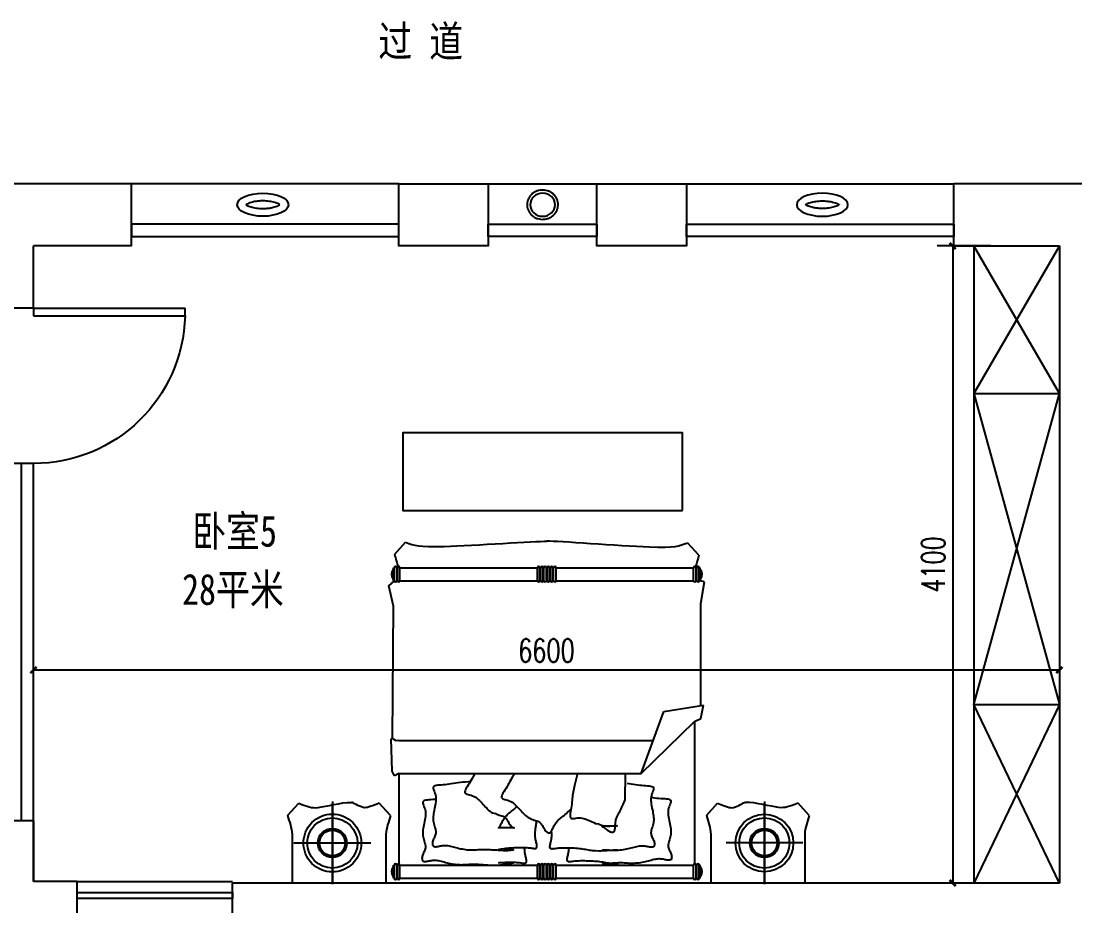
# Model space of a CAD drawing. Header units: millimetres. Extents: x 561810 to 956823, y -438984 to -391712.
# Drawn here: x 574510 to 581290, y -409150 to -403455 of the extents above; entities that cross this region are included whole.
import ezdxf

# ---------------------------------------------------------------- set-up
doc = ezdxf.new("R2010")
doc.units = ezdxf.units.MM
doc.header["$LTSCALE"] = 10
doc.header["$MEASUREMENT"] = 0
doc.layers.get('0').update_dxf_attribs({"linetype": 'CONTINUOUS'})
doc.layers.get('DEFPOINTS').update_dxf_attribs({"color": 1, "linetype": 'CONTINUOUS'})
for name, color, linetype in [('PUB_DIM', 3, 'CONTINUOUS'), ('WALL', 7, 'CONTINUOUS'), ('WINDOW', 4, 'CONTINUOUS'), ('填充', 8, 'CONTINUOUS'), ('墙', 7, 'CONTINUOUS')]:
    doc.layers.add(name, color=color, linetype=linetype)
doc.styles.add('12', font='', dxfattribs={"width": 0.8})
doc.styles.add('_TCH_DIM_T3', font='SIMPLEX', dxfattribs={"width": 0.705882, "bigfont": 'GBCBIG'})
doc.styles.get('12').set_extended_font_data('SimSun')
doc.dimstyles.new('_TCH_ARCH&&100', dxfattribs={"dimtxt": 297.5, "dimasz": 100, "dimexe": 250, "dimexo": 300, "dimgap": 126.25, "dimtad": 1, "dimdec": 0, "dimzin": 0, "dimdsep": 46, "dimtxsty": '_TCH_DIM_T3', "dimblk": 'ARCHTICK', "dimcen": 0.09, "dimclrt": 7, "dimazin": 0, "dimtfac": 1, "dimtdec": 0, "dimtix": 1, "dimtmove": 0, "dimatfit": 3, "dimldrblk": 'ARCHTICK', "dimfxl": 0, "dimtolj": 1, "dimtzin": 0, "dimarcsym": 0})

# ---------------------------------------------------------------- blocks, each defined once
blk = doc.blocks.new('$DORLIB2D$00000001')
for p, q in [((0.45, 0.975), (0.5, 0.975)), ((0.45, 0), (0.45, 0.975)), ((0.5, 0), (0.5, 0.975)), ((0.5, 0), (0.45, 0))]:
    blk.add_line(p, q)
blk.add_arc((0.475, 0), 0.975, 91.46928, 180)
blk = doc.blocks.new('_ARCHTICK')
at = {"color": 0, "linetype": 'ByBlock', "const_width": 0.4}
blk.add_lwpolyline([(-0.5, -0.5), (0.5, 0.5)], dxfattribs=at)
blk = doc.blocks.new('*D945')
at = {"layer": 'DEFPOINTS', "color": 0}
for p in [(581189.9, -407348.2), (581189.9, -407631.4), (574589.9, -408254.2)]:
    blk.add_point(p, dxfattribs=at)
at = {"layer": 'PUB_DIM', "color": 0, "lineweight": -2}
for p, q in [((581189.9, -407448.2), (581189.9, -407731.4)), ((574589.9, -408154.2), (574589.9, -407531.4))]:
    blk.add_line(p, q, dxfattribs=at)
at = {"layer": 'PUB_DIM', "color": 8, "lineweight": -2}
blk.add_line((574589.9, -407631.4), (581189.9, -407631.4), dxfattribs=at)
at = {"layer": 'PUB_DIM', "color": 8, "lineweight": -2, "xscale": 40, "yscale": 40, "zscale": 40, "rotation": 180}
blk.add_blockref('_ARCHTICK', (574589.9, -407631.4), dxfattribs=at)
at = {"layer": 'PUB_DIM', "color": 8, "lineweight": -2, "xscale": 40, "yscale": 40, "zscale": 40}
blk.add_blockref('_ARCHTICK', (581189.9, -407631.4), dxfattribs=at)
at = {"layer": 'PUB_DIM', "color": 142, "insert": (577889.9, -407506.4), "char_height": 150, "attachment_point": 5, "style": '_TCH_DIM_T3'}
blk.add_mtext('\\A1;6600', dxfattribs=at)
blk = doc.blocks.new('*D946')
at = {"layer": 'DEFPOINTS', "color": 0}
for p in [(580849.9, -404902.8), (580503.4, -409002.8), (580639.9, -409002.8)]:
    blk.add_point(p, dxfattribs=at)
at = {"layer": 'PUB_DIM', "color": 0, "lineweight": -2}
for p, q in [((580749.9, -404902.8), (580403.4, -404902.8)), ((580539.9, -409002.8), (580403.4, -409002.8))]:
    blk.add_line(p, q, dxfattribs=at)
at = {"layer": 'PUB_DIM', "color": 8, "lineweight": -2}
blk.add_line((580503.4, -404902.8), (580503.4, -409002.8), dxfattribs=at)
at = {"layer": 'PUB_DIM', "color": 8, "lineweight": -2, "xscale": 40, "yscale": 40, "zscale": 40}
for p, rotation in [((580503.4, -404902.8), 90), ((580503.4, -409002.8), 270)]:
    blk.add_blockref('_ARCHTICK', p, dxfattribs=dict(at, rotation=rotation))
at = {"layer": 'PUB_DIM', "color": 142, "insert": (580378.4, -406952.8), "char_height": 150, "attachment_point": 5, "rotation": 90, "style": '_TCH_DIM_T3'}
blk.add_mtext('\\A1;4100', dxfattribs=at)

msp = doc.modelspace()

# ---------------------------------------------------------------- linework, layer by layer
at = {"color": 250}
for p, q in [((576940.2, -404502.8), (575220.3, -404502.8)), ((577515.1, -404502.8), (578215.1, -404502.8)), ((578790.1, -404502.8), (580510, -404502.8)), ((574869.9, -408992.6), (575869.9, -408992.6))]:
    msp.add_line(p, q, dxfattribs=at)
for points in [[(581189.9, -404902.8), (580639.9, -405852.8), (581189.9, -407852.8), (580639.9, -409002.8)], [(581189.9, -409002.8), (580639.9, -407852.8), (581189.9, -405852.8), (580639.9, -404902.8)]]:
    msp.add_lwpolyline(points, dxfattribs=at)
at = {"color": 250, "extrusion": (0, 0, -1)}
msp.add_ellipse((577865.1, -404637.1), major_axis=(-79.9, 0), ratio=0.930527, dxfattribs=at)
at = {"color": 250}
for points, knots in [([(576174.5, -404637.1), (576172.9, -404636), (576171.2, -404634.9), (576167.1, -404632.7), (576164.8, -404631.6), (576158.6, -404628.7), (576154.2, -404626.9), (576144.7, -404623.7), (576139.5, -404622.1), (576128.5, -404619.3), (576122.7, -404618.1), (576110.5, -404616), (576104.2, -404615.1), (576091.3, -404613.7), (576084.6, -404613.3), (576068.9, -404612.6), (576059.6, -404612.7), (576041.5, -404613.6), (576032.5, -404614.4), (576015.4, -404616.8), (576007.1, -404618.3), (575993.4, -404621.7), (575987.6, -404623.3), (575977.1, -404626.9), (575972.4, -404628.8), (575965, -404632.2), (575962.2, -404633.8), (575958.7, -404635.8), (575957.7, -404636.5), (575956.8, -404637.1)], [0.593646, 0.593646, 0.593646, 0.593646, 0.685037, 0.685037, 0.776428, 0.776428, 0.917957, 0.917957, 1.059486, 1.059486, 1.201015, 1.201015, 1.342545, 1.342545, 1.484074, 1.484074, 1.676985, 1.676985, 1.869897, 1.869897, 2.062808, 2.062808, 2.217922, 2.217922, 2.373035, 2.373035, 2.494419, 2.494419, 2.547947, 2.547947, 2.547947, 2.547947]), ([(579555.8, -404637.1), (579557.3, -404636), (579559.1, -404634.9), (579563.2, -404632.7), (579565.4, -404631.6), (579571.7, -404628.7), (579576.1, -404626.9), (579585.6, -404623.7), (579590.7, -404622.1), (579601.8, -404619.3), (579607.6, -404618.1), (579619.8, -404616), (579626.1, -404615.1), (579639, -404613.7), (579645.7, -404613.3), (579661.4, -404612.6), (579670.6, -404612.7), (579688.8, -404613.6), (579697.8, -404614.4), (579714.9, -404616.8), (579723.1, -404618.3), (579736.9, -404621.7), (579742.7, -404623.3), (579753.2, -404626.9), (579757.9, -404628.8), (579765.3, -404632.2), (579768.1, -404633.8), (579771.6, -404635.8), (579772.6, -404636.5), (579773.5, -404637.1)], [0.593646, 0.593646, 0.593646, 0.593646, 0.685037, 0.685037, 0.776428, 0.776428, 0.917957, 0.917957, 1.059486, 1.059486, 1.201015, 1.201015, 1.342545, 1.342545, 1.484074, 1.484074, 1.676985, 1.676985, 1.869897, 1.869897, 2.062808, 2.062808, 2.217922, 2.217922, 2.373035, 2.373035, 2.494419, 2.494419, 2.547947, 2.547947, 2.547947, 2.547947]), ([(575956.8, -404637.1), (575958.3, -404638.1), (575960.1, -404639.2), (575964.2, -404641.4), (575966.4, -404642.6), (575972.7, -404645.5), (575977.1, -404647.2), (575986.6, -404650.5), (575991.7, -404652), (576002.8, -404654.8), (576008.6, -404656.1), (576020.8, -404658.2), (576027.1, -404659.1), (576040, -404660.4), (576046.6, -404660.9), (576062.4, -404661.5), (576071.6, -404661.5), (576089.8, -404660.6), (576098.7, -404659.8), (576115.9, -404657.4), (576124.1, -404655.8), (576137.9, -404652.5), (576143.6, -404650.8), (576154.1, -404647.3), (576158.9, -404645.3), (576166.2, -404641.9), (576169.1, -404640.4), (576172.6, -404638.3), (576173.6, -404637.7), (576174.5, -404637.1)], [3.735238, 3.735238, 3.735238, 3.735238, 3.826629, 3.826629, 3.918021, 3.918021, 4.05955, 4.05955, 4.201079, 4.201079, 4.342608, 4.342608, 4.484137, 4.484137, 4.625666, 4.625666, 4.818578, 4.818578, 5.011489, 5.011489, 5.204401, 5.204401, 5.359514, 5.359514, 5.514628, 5.514628, 5.636012, 5.636012, 5.68954, 5.68954, 5.68954, 5.68954]), ([(579773.5, -404637.1), (579772, -404638.1), (579770.2, -404639.2), (579766.1, -404641.4), (579763.9, -404642.6), (579757.6, -404645.5), (579753.2, -404647.2), (579743.7, -404650.5), (579738.6, -404652), (579727.5, -404654.8), (579721.7, -404656.1), (579709.5, -404658.2), (579703.2, -404659.1), (579690.3, -404660.4), (579683.6, -404660.9), (579667.9, -404661.5), (579658.7, -404661.5), (579640.5, -404660.6), (579631.6, -404659.8), (579614.4, -404657.4), (579606.2, -404655.8), (579592.4, -404652.5), (579586.6, -404650.8), (579576.2, -404647.3), (579571.4, -404645.3), (579564, -404641.9), (579561.2, -404640.4), (579557.7, -404638.3), (579556.7, -404637.7), (579555.8, -404637.1)], [3.735238, 3.735238, 3.735238, 3.735238, 3.826629, 3.826629, 3.918021, 3.918021, 4.05955, 4.05955, 4.201079, 4.201079, 4.342608, 4.342608, 4.484137, 4.484137, 4.625666, 4.625666, 4.818578, 4.818578, 5.011489, 5.011489, 5.204401, 5.204401, 5.359514, 5.359514, 5.514628, 5.514628, 5.636012, 5.636012, 5.68954, 5.68954, 5.68954, 5.68954])]:
    msp.add_open_spline(points, degree=3, knots=knots, dxfattribs=at)
at = {"layer": 'WALL'}
for p, q in [((575220.3, -404502.8), (574389.9, -404502.8)), ((575220.3, -404902.8), (575220.3, -404502.8)), ((582604.9, -404502.8), (580510, -404502.8)), ((580510, -404902.8), (580510, -404502.8)), ((574589.9, -405302.8), (574589.9, -404902.8)), ((575220.3, -404902.8), (574589.9, -404902.8)), ((580510, -404902.8), (581189.9, -404902.8)), ((581189.9, -404902.8), (581189.9, -409002.8)), ((574589.9, -405302.8), (574389.9, -405302.8)), ((574589.9, -406302.8), (574389.9, -406302.8)), ((574589.9, -408992.6), (574589.9, -406302.8)), ((574589.9, -408602.8), (574389.9, -408602.8)), ((574589.9, -408602.8), (574589.9, -408992.6)), ((574869.9, -408992.6), (574589.9, -408992.6)), ((574869.9, -409202.8), (574869.9, -408992.6)), ((581189.9, -409002.8), (575869.9, -409002.8)), ((575869.9, -409202.8), (575869.9, -409002.8)), ((575869.9, -409202.8), (575869.9, -409002.8))]:
    msp.add_line(p, q, dxfattribs=at)
for points in [[(576940.2, -404502.8), (577515.1, -404502.8), (577515.1, -404902.8), (576940.2, -404902.8)], [(578215.1, -404502.8), (578790.1, -404502.8), (578790.1, -404902.8), (578215.1, -404902.8)]]:
    msp.add_lwpolyline(points, close=True, dxfattribs=at)
at = {"layer": 'WINDOW'}
msp.add_line((574509.9, -406302.8), (574509.9, -408602.8), dxfattribs=at)
for points in [[(576940.2, -404762.8), (575220.3, -404762.8), (575220.3, -404842.8), (576940.2, -404842.8)], [(577515.1, -404762.8), (578215.1, -404762.8), (578215.1, -404842.8), (577515.1, -404842.8)], [(578790.1, -404762.8), (580510, -404762.8), (580510, -404842.8), (578790.1, -404842.8)]]:
    msp.add_lwpolyline(points, close=True, dxfattribs=at)
msp.add_lwpolyline([(574869.9, -409062.8), (575869.9, -409062.8), (575869.9, -409102.8), (574869.9, -409102.8), (574869.9, -409062.8)], dxfattribs=at)
at = {"layer": '填充', "color": 142, "ltscale": 0.01}
for p, q in [((580639.9, -404902.8), (580639.9, -409002.8)), ((580639.9, -405852.8), (581189.9, -405852.8)), ((576912.3, -406887.4), (576983.3, -406809)), ((578870.6, -406893.6), (578799.6, -406815.1)), ((576903, -406983.8), (576905.7, -406983.8)), ((576905.7, -407056.9), (576905.7, -406973.3)), ((576905.7, -406973.3), (576910.9, -406973.3)), ((576910.9, -407056.9), (576910.9, -406973.3)), ((576926.6, -407056.9), (576926.6, -406973.3)), ((576926.6, -406973.3), (576931.8, -406973.3)), ((576927.5, -406969.7), (576932.7, -406969.7)), ((576931.8, -407056.9), (576931.8, -406973.3)), ((576947.4, -407056.9), (576947.4, -406973.3)), ((576947.4, -406973.3), (577831.9, -406973.3)), ((577831.9, -407056.9), (577831.9, -406973.3)), ((577847.5, -406973.3), (577852.8, -406973.3)), ((577847.5, -406973.3), (577852.8, -406973.3)), ((577847.5, -407056.9), (577847.5, -406973.3)), ((577852.8, -407056.9), (577852.8, -406973.3)), ((577868.4, -406973.3), (577873.7, -406973.3)), ((577868.4, -406973.3), (577873.7, -406973.3)), ((577868.4, -407056.9), (577868.4, -406973.3)), ((577873.7, -407056.9), (577873.7, -406973.3)), ((577889.3, -406973.3), (577894.5, -406973.3)), ((577889.3, -407056.9), (577889.3, -406973.3)), ((577894.5, -407056.9), (577894.5, -406973.3)), ((577910.2, -406973.3), (577915.4, -406973.3)), ((577910.2, -406973.3), (577915.4, -406973.3)), ((577910.2, -407056.9), (577910.2, -406973.3)), ((577915.4, -407056.9), (577915.4, -406973.3)), ((577931.1, -406973.3), (577936.3, -406973.3)), ((577931.1, -406973.3), (577936.3, -406973.3)), ((577931.1, -407056.9), (577931.1, -406973.3)), ((577936.3, -407056.9), (577936.3, -406973.3)), ((577952, -407056.9), (577952, -406973.3)), ((577952, -406973.3), (578836.4, -406973.3)), ((578836.4, -407056.9), (578836.4, -406973.3)), ((578852.1, -406973.3), (578857.3, -406973.3)), ((578857.3, -406973.3), (578852.1, -406973.3)), ((578852.1, -407056.9), (578852.1, -406973.3)), ((578857.3, -407056.9), (578857.3, -406973.3)), ((578873, -406973.3), (578878.2, -406973.3)), ((578873, -407056.9), (578873, -406973.3)), ((578878.2, -406973.3), (578873, -406973.3)), ((578878.2, -407056.9), (578878.2, -406973.3)), ((578880.9, -406983.8), (578878.2, -406983.8)), ((576875.3, -407088.9), (576911.2, -407059)), ((576903, -407046.4), (576905.7, -407046.4)), ((576905.7, -407056.9), (576910.9, -407056.9)), ((576926.6, -407056.9), (576931.8, -407056.9)), ((576926.6, -407056.9), (576931.8, -407056.9)), ((576947.4, -407056.9), (577831.9, -407056.9)), ((577847.5, -407056.9), (577852.8, -407056.9)), ((577847.5, -407056.9), (577852.8, -407056.9)), ((577868.4, -407056.9), (577873.7, -407056.9)), ((577868.4, -407056.9), (577873.7, -407056.9)), ((577889.3, -407056.9), (577894.5, -407056.9)), ((577889.3, -407056.9), (577894.5, -407056.9)), ((577910.2, -407056.9), (577915.4, -407056.9)), ((577910.2, -407056.9), (577915.4, -407056.9)), ((577931.1, -407056.9), (577936.3, -407056.9)), ((577931.1, -407056.9), (577936.3, -407056.9)), ((577952, -407056.9), (578836.4, -407056.9)), ((578852.1, -407056.9), (578857.3, -407056.9)), ((578857.3, -407056.9), (578852.1, -407056.9)), ((578857.3, -407056.9), (578852.1, -407056.9)), ((578873, -407056.9), (578878.2, -407056.9)), ((578878.2, -407056.9), (578873, -407056.9)), ((578880.9, -407046.4), (578878.2, -407046.4)), ((578907.1, -407063.6), (578878.2, -407056.9)), ((578882.7, -407204.1), (578907.1, -407063.6)), ((576905.6, -407221.5), (576875.3, -407088.9)), ((578882.7, -407861.1), (578882.7, -407204.1)), ((576899.3, -408072.4), (576905.6, -407221.5)), ((578645.7, -407899.7), (578899.7, -407858.3)), ((578882.7, -407943.3), (578899.7, -407858.3)), ((580639.9, -407852.8), (581189.9, -407852.8)), ((578499.9, -408298.7), (578645.7, -407899.7)), ((578842.4, -407962.4), (578882.7, -407943.3)), ((578499.9, -408298.7), (578842.4, -407962.4)), ((578842.4, -407962.4), (578842.4, -408880)), ((576899.3, -408072.4), (576890.7, -408075.1)), ((576898, -408281.7), (576890.7, -408075.1)), ((576905.3, -408077.2), (576898.6, -408072.7)), ((576923.9, -408086.5), (576905.3, -408077.2)), ((576940.5, -408085.8), (576923.9, -408086.5)), ((576940.5, -408085.8), (578577.7, -408085.8)), ((576913.2, -408312), (576898, -408281.7)), ((576940.5, -408298.7), (576913.2, -408312)), ((576940.5, -408298.7), (576940.5, -408879.8)), ((576940.5, -408298.7), (578499.9, -408298.7)), ((576225, -408567.8), (576296, -408489.4)), ((576512.6, -408478.8), (576512.6, -408999)), ((576512.6, -409010.9), (576512.6, -408490.8)), ((576885.7, -408567.8), (576814.7, -408489.4)), ((578919.1, -408567.8), (578990.1, -408489.4)), ((579292.1, -408478.8), (579292.1, -408999)), ((579292.1, -409010.9), (579292.1, -408490.8)), ((579579.7, -408567.8), (579508.7, -408489.4)), ((576253.2, -408687.1), (576253.2, -409002.8)), ((576857.5, -408687.1), (576857.5, -409002.8)), ((578947.2, -408687.1), (578947.2, -409002.8)), ((579551.5, -408687.1), (579551.5, -409002.8)), ((576265.7, -408744.9), (576759.5, -408744.9)), ((579539, -408744.9), (579045.2, -408744.9)), ((576903, -408898), (576905.7, -408898)), ((576905.7, -408971.1), (576905.7, -408887.6)), ((576905.7, -408887.6), (576910.9, -408887.6)), ((576910.9, -408971.1), (576910.9, -408887.6)), ((576926.6, -408971.1), (576926.6, -408887.6)), ((576926.6, -408887.6), (576931.8, -408887.6)), ((576931.8, -408971.1), (576931.8, -408887.6)), ((576947.4, -408971.1), (576947.4, -408887.6)), ((576947.4, -408887.6), (577831.9, -408887.6)), ((577831.9, -408971.1), (577831.9, -408887.6)), ((577847.5, -408971.1), (577847.5, -408887.6)), ((577847.5, -408887.6), (577852.8, -408887.6)), ((577847.5, -408887.6), (577852.8, -408887.6)), ((577852.8, -408971.1), (577852.8, -408887.6)), ((577868.4, -408971.1), (577868.4, -408887.6)), ((577868.4, -408887.6), (577873.7, -408887.6)), ((577868.4, -408887.6), (577873.7, -408887.6)), ((577873.7, -408971.1), (577873.7, -408887.6)), ((577889.3, -408971.1), (577889.3, -408887.6)), ((577889.3, -408887.6), (577894.5, -408887.6)), ((577894.5, -408971.1), (577894.5, -408887.6)), ((577910.2, -408971.1), (577910.2, -408887.6)), ((577910.2, -408887.6), (577915.4, -408887.6)), ((577910.2, -408887.6), (577915.4, -408887.6)), ((577915.4, -408971.1), (577915.4, -408887.6)), ((577931.1, -408971.1), (577931.1, -408887.6)), ((577931.1, -408887.6), (577936.3, -408887.6)), ((577931.1, -408887.6), (577936.3, -408887.6)), ((577936.3, -408971.1), (577936.3, -408887.6)), ((577952, -408971.1), (577952, -408887.6)), ((577952, -408887.6), (578836.4, -408887.6)), ((578836.4, -408971.1), (578836.4, -408887.6)), ((578852.1, -408971.1), (578852.1, -408887.6)), ((578852.1, -408887.6), (578857.3, -408887.6)), ((578857.3, -408887.6), (578852.1, -408887.6)), ((578857.3, -408971.1), (578857.3, -408887.6)), ((578873, -408971.1), (578873, -408887.6)), ((578873, -408887.6), (578878.2, -408887.6)), ((578878.2, -408887.6), (578873, -408887.6)), ((578878.2, -408971.1), (578878.2, -408887.6)), ((578880.9, -408898), (578878.2, -408898)), ((576903, -408960.7), (576905.7, -408960.7)), ((578880.9, -408960.7), (578878.2, -408960.7)), ((576905.7, -408971.1), (576910.9, -408971.1)), ((576926.6, -408971.1), (576931.8, -408971.1)), ((576926.6, -408971.1), (576931.8, -408971.1)), ((576947.4, -408971.1), (577831.9, -408971.1)), ((577847.5, -408971.1), (577852.8, -408971.1)), ((577847.5, -408971.1), (577852.8, -408971.1)), ((577868.4, -408971.1), (577873.7, -408971.1)), ((577868.4, -408971.1), (577873.7, -408971.1)), ((577889.3, -408971.1), (577894.5, -408971.1)), ((577889.3, -408971.1), (577894.5, -408971.1)), ((577910.2, -408971.1), (577915.4, -408971.1)), ((577910.2, -408971.1), (577915.4, -408971.1)), ((577931.1, -408971.1), (577936.3, -408971.1)), ((577931.1, -408971.1), (577936.3, -408971.1)), ((577952, -408971.1), (578836.4, -408971.1)), ((578852.1, -408971.1), (578857.3, -408971.1)), ((578857.3, -408971.1), (578852.1, -408971.1)), ((578857.3, -408971.1), (578852.1, -408971.1)), ((578873, -408971.1), (578878.2, -408971.1)), ((578878.2, -408971.1), (578873, -408971.1))]:
    msp.add_line(p, q, dxfattribs=at)
msp.add_lwpolyline([(578765.1, -406605.2), (578765.1, -406105.2), (576965.1, -406105.2), (576965.1, -406605.2), (578765.1, -406605.2)], dxfattribs=at)
msp.add_circle((579292.1, -408744.9), 185.9, dxfattribs=at)
for centre, radius, start, end in [((576944.7, -407015.1), 52.2, 143.1301, 216.8699), ((576918.7, -406973.3), 7.83, 0, 180), ((576939.6, -406973.3), 7.83, 0, 180), ((577839.7, -406973.3), 7.83, 0, 180), ((577860.6, -406973.3), 7.83, 0, 180), ((577881.5, -406973.3), 7.83, 0, 180), ((577902.4, -406973.3), 7.83, 0, 180), ((577923.3, -406973.3), 7.83, 0, 180), ((577944.2, -406973.3), 7.83, 0, 180), ((578844.3, -406973.3), 7.83, 0, 180), ((578865.2, -406973.3), 7.83, 0, 180), ((578839.1, -407015.1), 52.2, 323.1301, 36.8699), ((576918.7, -407056.9), 7.83, 180, 0), ((576939.6, -407056.9), 7.83, 180, 0), ((577839.7, -407056.9), 7.83, 180, 0), ((577860.6, -407056.9), 7.83, 180, 0), ((577881.5, -407056.9), 7.83, 180, 0), ((577902.4, -407056.9), 7.83, 180, 0), ((577923.3, -407056.9), 7.83, 180, 0), ((577944.2, -407056.9), 7.83, 180, 0), ((578844.3, -407056.9), 7.83, 180, 0), ((578865.2, -407056.9), 7.83, 180, 0), ((576944.7, -408929.4), 52.2, 143.1301, 216.8699), ((576918.7, -408887.6), 7.83, 0, 180), ((576939.6, -408887.6), 7.83, 0, 180), ((577839.7, -408887.6), 7.83, 0, 180), ((577860.6, -408887.6), 7.83, 0, 180), ((577881.5, -408887.6), 7.83, 0, 180), ((577902.4, -408887.6), 7.83, 0, 180), ((577923.3, -408887.6), 7.83, 0, 180), ((577944.2, -408887.6), 7.83, 0, 180), ((578844.3, -408887.6), 7.83, 0, 180), ((578865.2, -408887.6), 7.83, 0, 180), ((578839.1, -408929.4), 52.2, 323.1301, 36.8699), ((576918.7, -408971.1), 7.83, 180, 0), ((576939.6, -408971.1), 7.83, 180, 0), ((577839.7, -408971.1), 7.83, 180, 0), ((577860.6, -408971.1), 7.83, 180, 0), ((577881.5, -408971.1), 7.83, 180, 0), ((577902.4, -408971.1), 7.83, 180, 0), ((577923.3, -408971.1), 7.83, 180, 0), ((577944.2, -408971.1), 7.83, 180, 0), ((578844.3, -408971.1), 7.83, 180, 0), ((578865.2, -408971.1), 7.83, 180, 0)]:
    msp.add_arc(centre, radius, start, end, dxfattribs=at)
msp.add_ellipse((576065.6, -404637.1), major_axis=(164.8, 0), ratio=0.450879, dxfattribs=at)
at = {"layer": '填充', "color": 142, "ltscale": 0.01, "extrusion": (0, 0, -1)}
msp.add_ellipse((579664.7, -404637.1), major_axis=(-164.8, 0), ratio=0.450879, dxfattribs=at)
at = {"layer": '填充', "color": 142, "ltscale": 0.01}
msp.add_ellipse((576512.6, -408744.9), major_axis=(131.4, -131.4), ratio=1, start_param=1.57079632679484, end_param=7.853981633974424, dxfattribs=at)
for points, knots in [([(577765.3, -404637.1), (577765.3, -404633.2), (577765.5, -404629.2), (577766.9, -404619.1), (577768.4, -404613), (577772.6, -404601.1), (577775.3, -404595.4), (577781.9, -404584.6), (577785.7, -404579.5), (577794.4, -404570.2), (577799.2, -404566), (577809.5, -404558.5), (577815.1, -404555.2), (577826.7, -404549.8), (577832.8, -404547.6), (577845.3, -404544.4), (577851.7, -404543.4), (577864.6, -404542.6), (577871.1, -404542.7), (577883.9, -404544.2), (577890.2, -404545.6), (577902.5, -404549.4), (577908.5, -404551.9), (577919.8, -404557.9), (577925.2, -404561.4), (577935.1, -404569.4), (577939.6, -404573.9), (577947.7, -404583.7), (577951.3, -404588.9), (577957.3, -404600.1), (577959.7, -404605.9), (577963.2, -404618), (577964.3, -404624.2), (577965.2, -404636.8), (577965, -404643.1), (577963.3, -404655.5), (577961.8, -404661.7), (577957.5, -404673.5), (577954.7, -404679.2), (577948.1, -404690), (577944.2, -404695), (577935.5, -404704.3), (577930.7, -404708.5), (577920.3, -404716), (577914.8, -404719.2), (577903.1, -404724.5), (577897, -404726.7), (577884.5, -404729.8), (577878.1, -404730.8), (577865.2, -404731.6), (577858.7, -404731.4), (577845.9, -404729.8), (577839.6, -404728.5), (577827.3, -404724.6), (577821.4, -404722.1), (577810.1, -404716), (577804.7, -404712.4), (577794.8, -404704.4), (577790.3, -404699.9), (577782.3, -404690.1), (577778.7, -404684.8), (577772.8, -404673.6), (577770.5, -404667.7), (577767, -404655.6), (577765.9, -404649.4), (577765.3, -404641.1), (577765.3, -404639.1), (577765.3, -404637.1)], [0, 0, 0, 0, 0.122771, 0.122771, 0.31945, 0.31945, 0.51613, 0.51613, 0.712809, 0.712809, 0.909489, 0.909489, 1.106168, 1.106168, 1.302848, 1.302848, 1.499527, 1.499527, 1.696207, 1.696207, 1.892886, 1.892886, 2.089566, 2.089566, 2.286245, 2.286245, 2.482924, 2.482924, 2.679604, 2.679604, 2.876283, 2.876283, 3.072963, 3.072963, 3.269642, 3.269642, 3.466322, 3.466322, 3.663001, 3.663001, 3.859681, 3.859681, 4.05636, 4.05636, 4.25304, 4.25304, 4.449719, 4.449719, 4.646398, 4.646398, 4.843078, 4.843078, 5.039757, 5.039757, 5.236437, 5.236437, 5.433116, 5.433116, 5.629796, 5.629796, 5.826475, 5.826475, 6.023155, 6.023155, 6.219834, 6.219834, 6.283185, 6.283185, 6.283185, 6.283185]), ([(576983.3, -406809), (577043.5, -406830.8), (577083.6, -406853.3), (577822.3, -406802.6), (577891.9, -406802.9), (577891.9, -406802.9)], [0, 0, 0, 0, 178.169252, 382.130033, 382.13034, 382.13034, 382.13034, 382.13034]), ([(578799.6, -406815.1), (578739.4, -406836.9), (578699.3, -406859.5), (577961.6, -406802.6), (577891.9, -406802.9), (577891.9, -406802.9)], [0, 0, 0, 0, 178.169252, 382.130033, 382.13034, 382.13034, 382.13034, 382.13034]), ([(578799.6, -406815.1), (578739.4, -406836.9), (578699.3, -406859.5), (577961.6, -406802.6), (577891.9, -406802.9), (577891.9, -406802.9)], [0, 0, 0, 0, 178.169252, 382.130033, 382.13034, 382.13034, 382.13034, 382.13034]), ([(578799.6, -406815.1), (578739.4, -406836.9), (578699.3, -406859.5), (577961.6, -406802.6), (577891.9, -406802.9), (577891.9, -406802.9)], [0, 0, 0, 0, 178.169252, 382.130033, 382.13034, 382.13034, 382.13034, 382.13034]), ([(576296, -408489.4), (576356.3, -408511.2), (576396.4, -408533.7), (576565.7, -408483), (576635.4, -408483.3), (576635.4, -408483.3)], [0, 0, 0, 0, 178.169252, 382.130033, 382.13034, 382.13034, 382.13034, 382.13034]), ([(576814.7, -408489.4), (576754.5, -408511.2), (576714.4, -408533.7), (576645, -408483), (576635.4, -408483.3), (576635.4, -408483.3)], [0, 0, 0, 0, 178.169252, 382.130033, 382.13034, 382.13034, 382.13034, 382.13034]), ([(578990.1, -408489.4), (579050.3, -408511.2), (579090.4, -408533.7), (579159.8, -408483), (579169.4, -408483.3), (579169.4, -408483.3)], [0, 0, 0, 0, 178.169252, 382.130033, 382.13034, 382.13034, 382.13034, 382.13034]), ([(579508.7, -408489.4), (579448.5, -408511.2), (579408.4, -408533.7), (579239, -408483), (579169.4, -408483.3), (579169.4, -408483.3)], [0, 0, 0, 0, 178.169252, 382.130033, 382.13034, 382.13034, 382.13034, 382.13034]), ([(576225, -408567.8), (576234.8, -408607.3), (576253.3, -408649.6), (576253.3, -408692.7), (576253.2, -408695.5)], [0, 0, 0, 0, 119.139047, 127.45857, 127.45857, 127.45857, 127.45857]), ([(576885.7, -408567.8), (576875.9, -408607.3), (576857.4, -408649.6), (576857.4, -408692.7), (576857.5, -408695.5)], [0, 0, 0, 0, 119.139047, 127.45857, 127.45857, 127.45857, 127.45857]), ([(578919.1, -408567.8), (578928.9, -408607.3), (578947.3, -408649.6), (578947.3, -408692.7), (578947.2, -408695.5)], [0, 0, 0, 0, 119.139047, 127.45857, 127.45857, 127.45857, 127.45857]), ([(579579.7, -408567.8), (579569.9, -408607.3), (579551.4, -408649.6), (579551.5, -408692.7), (579551.5, -408695.5)], [0, 0, 0, 0, 119.139047, 127.45857, 127.45857, 127.45857, 127.45857])]:
    msp.add_open_spline(points, degree=3, knots=knots, dxfattribs=at)
for points in [[(576912.3, -406887.4), (576918.8, -406913.9), (576928.8, -406940.4), (576934.9, -406967)], [(578870.6, -406893.6), (578864.5, -406918.1), (578855.6, -406942.7), (578849.4, -406967.4)]]:
    msp.add_open_spline(points, degree=3, dxfattribs=at)
at = {"layer": '墙', "color": 250}
for points in [[(577400.2, -408350.2), (577387.6, -408351), (577369.8, -408352.4), (577352.6, -408354), (577336.3, -408355.9), (577320.7, -408358), (577305.9, -408360.3), (577291.6, -408362.5), (577277.8, -408364.7), (577264.3, -408366.7), (577251.2, -408368.4), (577238.3, -408369.8), (577225.6, -408370.9), (577213.2, -408371.7), (577201.5, -408372.5), (577190.8, -408373.4), (577181.3, -408374.7), (577173.4, -408376.6), (577167.3, -408379.2), (577163.3, -408382.7), (577161.5, -408387.4), (577161.7, -408393.1), (577163.4, -408399.8), (577166.1, -408407.4), (577169.4, -408415.8), (577172.8, -408425), (577175.8, -408434.7), (577178.1, -408445), (577179.2, -408455.8), (577179.3, -408466.9), (577178.5, -408478.2), (577177, -408489.7), (577175, -408501.2), (577172.7, -408512.7), (577170.3, -408523.9), (577168, -408534.9), (577165.9, -408545.5), (577164.2, -408555.8), (577162.8, -408565.7), (577161.8, -408575.3), (577161.3, -408584.6), (577161.4, -408593.7), (577162, -408602.6), (577163.2, -408611.4), (577165.1, -408620), (577167.5, -408628.5), (577170.1, -408636.8), (577172.7, -408644.9), (577175.1, -408652.7), (577177.1, -408660.4), (577178.4, -408667.8), (577178.9, -408674.9), (577178.4, -408681.8), (577177, -408688.4), (577175, -408694.8), (577172.4, -408701), (577169.6, -408707), (577166.6, -408713), (577163.8, -408718.9), (577161.3, -408724.8), (577159.3, -408730.6), (577157.8, -408736.4), (577156.8, -408742), (577156.4, -408747.2), (577156.5, -408752.1), (577157.2, -408756.5), (577158.5, -408760.3), (577160.4, -408763.4), (577163, -408765.7), (577166.1, -408767.3), (577169.7, -408768.3), (577173.8, -408768.7), (577178.3, -408768.6), (577183.2, -408768.2), (577188.4, -408767.4), (577194, -408766.5), (577199.8, -408765.3), (577205.8, -408764.2), (577212.2, -408763), (577218.7, -408762), (577225.5, -408761.2), (577232.6, -408760.8), (577240, -408760.7), (577247.6, -408761), (577255.4, -408762), (577263.5, -408763.4), (577271.9, -408765.2), (577280.6, -408767.3), (577289.4, -408769.6), (577298.6, -408772), (577307.9, -408774.5), (577317.5, -408777), (577327.4, -408779.4), (577337.4, -408781.5), (577347.6, -408783.5), (577357.8, -408785.3), (577368.2, -408786.8), (577378.6, -408788), (577389, -408788.9), (577399.4, -408789.4), (577409.7, -408789.5), (577419.9, -408789.4), (577430, -408789), (577440.1, -408788.4), (577450.1, -408787.8), (577460, -408787.2), (577469.8, -408786.7), (577479.5, -408786.4), (577489.2, -408786.3), (577498.8, -408786.4), (577508.4, -408786.7), (577518, -408787.2), (577527.7, -408787.8), (577537.4, -408788.4), (577548.4, -408789.2), (577569, -408789.9), (577579.2, -408790.6), (577589.6, -408791.3), (577600, -408791.9), (577610.4, -408792.3), (577620.7, -408792.6), (577630.9, -408792.6), (577640.9, -408792.3), (577650.5, -408791.8), (577659.9, -408790.9), (577669, -408789.7), (577678, -408788.3), (577581.3, -408786.7), (577590.2, -408785.1), (577599.4, -408783.4), (577608.7, -408781.8), (577618.4, -408780.3), (577628.6, -408779), (577639.1, -408777.8), (577649.8, -408776.8), (577660.8, -408775.9), (577671.8, -408775.2), (577682.9, -408774.6), (577694, -408774.2), (577704.8, -408773.9), (577715.5, -408773.6), (577725.9, -408773.5), (577736, -408773.5), (577745.8, -408773.7), (577755.3, -408774), (577764.4, -408774.5), (577773.1, -408775.1), (577781.5, -408776), (577789.4, -408777), (577796.8, -408778), (577803.6, -408778.9), (577809.7, -408779.6), (577815.1, -408779.7), (577819.7, -408779.3), (577823.4, -408778), (577826.2, -408775.9), (577827.9, -408772.6), (577828.7, -408768.5), (577828.8, -408763.6), (577828.3, -408758.1), (577827.3, -408752.2), (577826, -408746.2), (577824.6, -408740), (577823.1, -408734), (577821.8, -408728.3), (577820.5, -408722.8), (577819.5, -408717.5), (577818.6, -408712.3), (577817.8, -408707.1), (577817.3, -408701.8), (577817, -408696.3), (577816.9, -408690.7), (577817.1, -408684.7), (577817.5, -408678.5), (577818, -408672.1), (577818.7, -408665.5), (577819.5, -408658.8), (577820.5, -408652.1), (577821.4, -408645.2), (577822.5, -408638.4), (577823.5, -408631.7), (577824.5, -408624.8), (577825.3, -408617.7), (577825.9, -408610.3), (577826.2, -408602.4)], [(577428.9, -408298.7), (577418.1, -408317.4), (577411.8, -408329.4), (577405.5, -408341.1), (577399, -408352.3), (577392.3, -408363.2), (577385.7, -408373.7), (577379.5, -408383.6), (577373.9, -408392.8), (577369.4, -408401.2), (577366.2, -408408.7), (577364.7, -408415.2), (577365.2, -408420.6), (577368, -408424.7), (577372.7, -408427.9), (577379.1, -408430.5), (577386.9, -408432.8), (577395.6, -408435.1), (577404.9, -408437.8), (577414.6, -408441), (577424.3, -408445.3), (577433.6, -408450.7), (577442.6, -408457.2), (577451.3, -408464.6), (577459.7, -408472.5), (577467.9, -408480.9), (577475.8, -408489.5), (577483.4, -408498.1), (577490.9, -408506.4), (577498.3, -408514.4), (577505.5, -408521.8), (577512.7, -408528.8), (577519.9, -408535.2), (577527.2, -408541.1), (577534.6, -408546.5), (577542.1, -408551.2), (577561.6, -408555.4), (577569.6, -408558.9), (577577.8, -408562), (577586.1, -408564.8), (577594.2, -408567.4), (577601.9, -408570.1), (577609.3, -408573), (577616.1, -408576.3), (577622.1, -408580.1), (577627.4, -408584.5), (577631.9, -408589.6), (577635.8, -408595), (577639.3, -408600.7), (577642.6, -408606.6), (577645.6, -408612.5), (577648.7, -408618.2), (577652, -408623.7), (577655.5, -408628.8), (577659.3, -408633.4), (577663.2, -408637.5), (577667.3, -408640.9), (577671.3, -408643.7), (577675.3, -408645.7), (577679.1, -408646.9), (577682.7, -408647.2), (577580.4, -408646.5), (577583.5, -408644.9), (577586.4, -408642.6), (577589.2, -408639.5), (577591.8, -408635.8), (577594.3, -408631.6), (577596.8, -408626.9), (577599.3, -408621.9), (577601.8, -408616.5), (577604.5, -408610.9), (577607.3, -408605.2), (577610.3, -408599.3), (577613.7, -408593.3), (577617.5, -408587.3), (577621.7, -408581.3), (577626.5, -408575.4), (577631.9, -408569.6), (577637.8, -408563.8), (577644.2, -408558.1), (577651, -408552.4), (577658.1, -408546.6), (577665.5, -408540.7), (577673, -408534.6), (577680.6, -408528.3), (577688.3, -408521.7), (577696, -408514.9), (577703.6, -408507.9)], [(577686, -408297.2), (577669.1, -408323.8), (577654.2, -408349.8), (577647.9, -408361.8), (577641.6, -408373.4), (577635.1, -408384.7), (577628.4, -408395.6), (577621.8, -408406), (577615.5, -408415.9), (577610, -408425.1), (577605.5, -408433.6), (577602.3, -408441.1), (577600.8, -408447.6), (577601.3, -408452.9), (577604.1, -408457.1), (577608.8, -408460.3), (577615.2, -408462.9), (577622.9, -408465.2), (577631.6, -408467.5), (577641, -408470.1), (577650.7, -408473.4), (577660.3, -408477.6), (577669.7, -408483.1), (577678.7, -408489.6), (577687.4, -408496.9), (577695.8, -408504.9), (577703.9, -408513.3), (577711.8, -408521.9), (577719.5, -408530.4), (577727, -408538.8), (577734.4, -408546.7), (577741.6, -408554.1), (577748.8, -408561.1), (577756, -408567.5), (577763.3, -408573.4), (577770.6, -408578.8), (577778.2, -408583.5), (577786, -408587.7), (577794.1, -408591.2), (577802.3, -408594.3), (577810.5, -408597.1), (577818.6, -408599.8), (577826.4, -408602.5), (577833.8, -408605.4), (577840.5, -408608.6), (577846.6, -408612.4), (577851.8, -408616.9), (577856.3, -408621.9), (577860.3, -408627.3), (577863.8, -408633.1), (577867, -408638.9), (577870.1, -408644.8), (577873.2, -408650.6), (577876.5, -408656.1), (577880, -408661.1), (577883.8, -408665.8), (577887.7, -408669.8), (577891.7, -408673.3), (577895.7, -408676), (577899.7, -408678), (577903.5, -408679.2), (577907.2, -408679.5), (577910.5, -408678.8), (577913.6, -408677.3), (577916.5, -408674.9), (577919.3, -408671.9), (577921.9, -408668.2), (577924.4, -408664), (577926.9, -408659.3), (577929.4, -408654.2), (577931.9, -408648.9), (577934.6, -408643.3), (577937.4, -408637.5), (577940.4, -408631.6), (577943.8, -408625.6), (577947.6, -408619.6), (577951.8, -408613.7), (577956.6, -408607.7), (577962, -408601.9), (577967.9, -408596.2), (577974.3, -408590.5), (577981.1, -408584.7), (577988.2, -408578.9), (577995.6, -408573), (578003.1, -408566.9), (578010.7, -408560.6), (578018.4, -408554.1), (578026.1, -408547.2), (578033.7, -408540.2), (578041.2, -408532.9), (578047.6, -408526.3)], [(578089.6, -408298.7), (578070.5, -408374.7), (578063.6, -408407.2), (578058.4, -408438.2), (578054.6, -408467.9), (578053.5, -408481.4), (578052.2, -408494.6), (578050.6, -408507.5), (578048.7, -408520.2), (578046.6, -408532.4), (578044.7, -408543.9), (578043.1, -408554.6), (578042.2, -408564.1), (578042.2, -408572.2), (578043.4, -408578.8), (578045.9, -408583.5), (578050, -408586.3), (578055.7, -408587.4), (578062.6, -408587.3), (578070.6, -408586.4), (578079.5, -408585.2), (578089.2, -408584), (578099.4, -408583.2), (578109.9, -408583.4), (578120.6, -408584.8), (578131.5, -408587.3), (578142.3, -408590.7), (578153.2, -408594.8), (578163.9, -408599.3), (578174.5, -408604.2), (578184.9, -408609.1), (578195.1, -408613.9), (578204.9, -408618.4), (578225, -408622.4), (578234.4, -408626), (578243.5, -408629.2), (578252.5, -408631.8), (578261.4, -408633.9), (578270.2, -408635.3), (578280, -408636.1), (578288.9, -408636.3), (578297.6, -408635.9), (578306.3, -408635.3), (578314.8, -408634.6), (578323, -408634.1), (578330.9, -408633.9), (578338.4, -408634.3), (578345.5, -408635.4), (578245.3, -408637.5), (578251.4, -408640.4), (578257.2, -408643.9), (578262.6, -408647.8), (578267.9, -408651.9), (578274.1, -408656.2), (578279.2, -408660.3), (578284.3, -408664.1), (578289.5, -408667.4), (578294.8, -408670.2), (578300, -408672.4), (578305, -408674), (578309.8, -408675), (578314.2, -408675.3), (578318.2, -408674.9), (578321.7, -408673.7), (578324.5, -408671.8), (578326.8, -408669.2), (578328.6, -408665.9), (578329.9, -408662), (578330.9, -408657.6), (578331.6, -408652.7), (578332.1, -408647.4), (578332.4, -408641.8), (578332.6, -408635.9), (578332.9, -408629.8), (578333.2, -408623.4), (578333.8, -408616.7), (578334.6, -408609.9), (578335.7, -408602.9), (578337.3, -408595.7), (578339.4, -408588.4), (578342.1, -408581), (578345.4, -408573.4), (578349, -408565.7), (578353.1, -408557.7), (578357.4, -408549.6), (578361.9, -408541.3), (578366.4, -408532.8), (578371, -408524), (578375.6, -408515), (578380, -408505.7), (578384.3, -408496.3), (578388.4, -408486.7), (578392.2, -408476.9), (578395.8, -408467.1), (578399, -408298.7)], [(578409.5, -408360.5), (578420.5, -408362), (578435.4, -408364.2), (578449.7, -408366.5), (578463.5, -408368.6), (578476.9, -408370.6), (578490, -408372.4), (578503, -408373.8), (578515.7, -408374.8), (578528.1, -408375.6), (578539.7, -408376.4), (578550.5, -408377.3), (578559.9, -408378.7), (578567.9, -408380.5), (578574, -408383.1), (578578, -408386.7), (578579.7, -408391.4), (578579.5, -408397.1), (578577.9, -408403.8), (578575.2, -408411.4), (578571.9, -408419.8), (578568.5, -408428.9), (578565.4, -408438.7), (578563.2, -408449), (578562.1, -408459.7), (578562, -408470.8), (578562.8, -408482.2), (578564.3, -408493.7), (578566.3, -408505.2), (578568.6, -408516.6), (578571, -408527.9), (578573.3, -408538.9), (578575.4, -408549.5), (578577.1, -408559.7), (578578.5, -408569.6), (578579.5, -408579.2), (578579.9, -408588.6), (578579.9, -408597.7), (578579.3, -408606.6), (578578, -408615.4), (578576.2, -408624), (578573.8, -408632.4), (578571.2, -408640.7), (578568.6, -408648.8), (578566.2, -408656.7), (578564.2, -408664.3), (578562.8, -408671.7), (578562.3, -408678.9), (578562.8, -408685.7), (578564.2, -408692.3), (578566.3, -408698.7), (578568.9, -408704.9), (578571.7, -408711), (578574.6, -408716.9), (578577.5, -408722.8), (578580, -408728.7), (578582, -408734.6), (578583.5, -408740.3), (578584.5, -408745.9), (578584.9, -408751.2), (578584.8, -408756.1), (578584, -408760.5), (578582.7, -408764.2), (578580.8, -408767.3), (578578.3, -408769.6), (578575.2, -408771.3), (578571.6, -408772.2), (578567.5, -408772.6), (578563, -408772.6), (578558.1, -408772.1), (578552.8, -408771.4), (578547.3, -408770.4), (578541.5, -408769.3), (578535.4, -408768.1), (578529.1, -408767), (578522.6, -408766), (578515.7, -408765.2), (578508.7, -408764.7), (578501.3, -408764.6), (578493.7, -408765), (578485.8, -408765.9), (578477.7, -408767.3), (578469.3, -408769.1), (578460.7, -408771.2), (578451.8, -408773.5), (578442.7, -408776), (578433.3, -408778.5), (578423.7, -408781), (578413.9, -408783.3), (578403.9, -408785.5), (578393.7, -408787.5), (578383.4, -408789.2), (578373.1, -408790.7), (578362.7, -408791.9), (578352.2, -408792.8), (578341.9, -408793.3), (578331.6, -408793.5), (578321.4, -408793.3), (578311.2, -408792.9), (578301.2, -408792.4), (578291.2, -408791.7), (578281.3, -408791.1), (578270.4, -408790.6), (578260.7, -408790.3), (578251, -408790.2), (578348.1, -408790.3), (578338.5, -408790.7), (578328.9, -408791.1), (578319.2, -408791.7), (578309.5, -408792.4), (578299.6, -408793.1), (578289.5, -408793.9), (578279.3, -408794.6), (578267.9, -408795.3), (578257.5, -408795.8), (578247.1, -408796.3), (578236.8, -408796.5), (578226.6, -408796.5), (578206.1, -408796.3), (578196.4, -408795.7), (578187, -408794.8), (578177.9, -408793.6), (578168.9, -408792.2), (578160, -408790.7), (578151, -408789), (578141.9, -408787.4), (578132.5, -408785.8), (578122.8, -408784.2), (578112.7, -408782.9), (578102.2, -408781.7), (578091.4, -408780.7), (578080.5, -408779.9), (578069.4, -408779.2), (578058.3, -408778.6), (578047.3, -408778.1), (578036.4, -408777.8), (578025.8, -408777.6), (578015.4, -408777.5), (578005.3, -408777.5), (577995.5, -408777.7), (577986, -408778), (577976.9, -408778.4), (577968.1, -408779.1), (577959.8, -408779.9), (577951.9, -408780.9), (577944.5, -408782), (577937.7, -408782.9), (577931.5, -408783.5), (577926.1, -408783.7), (577921.5, -408783.2), (577917.8, -408782), (577915.1, -408779.8), (577913.4, -408776.6), (577912.5, -408772.4), (577912.4, -408767.5), (577913, -408762.1), (577913.9, -408756.2), (577915.2, -408750.1), (577916.7, -408744), (577918.1, -408738), (577919.5, -408732.3), (577920.7, -408726.8), (577921.8, -408721.5), (577922.7, -408716.2), (577923.4, -408711), (577923.9, -408705.7), (577924.2, -408700.3), (577924.3, -408694.6), (577924.2, -408688.7), (577923.8, -408682.5), (577923.3, -408676.1), (577922.6, -408669.5), (577922.3, -408667.5)], [(577179.2, -408463.8), (577171.1, -408464.7), (577158.3, -408465.7), (577146, -408466.5), (577134.3, -408467.3), (577123.6, -408468.3), (577114.1, -408469.6), (577106.2, -408471.4), (577100, -408474), (577096, -408477.6), (577094.3, -408482.3), (577094.5, -408488), (577096.2, -408494.7), (577098.9, -408502.3), (577102.1, -408510.7), (577105.5, -408519.8), (577108.6, -408529.6), (577110.8, -408539.9), (577112, -408550.6), (577112, -408561.7), (577111.2, -408573.1), (577109.7, -408584.6), (577107.7, -408596.1), (577105.5, -408607.5), (577103.1, -408618.8), (577100.7, -408629.8), (577098.7, -408640.4), (577096.9, -408650.6), (577095.5, -408660.5), (577094.6, -408670.1), (577094.1, -408679.5), (577094.1, -408688.6), (577094.7, -408697.5), (577096, -408706.3), (577097.9, -408714.9), (577100.2, -408723.3), (577102.8, -408731.6), (577105.4, -408739.7), (577107.8, -408747.6), (577109.8, -408755.3), (577111.2, -408762.7), (577111.7, -408769.8), (577111.2, -408776.6), (577109.8, -408783.2), (577107.7, -408789.6), (577105.1, -408795.8), (577102.3, -408801.9), (577099.4, -408807.9), (577096.6, -408813.8), (577094, -408819.6), (577092, -408825.5), (577090.5, -408831.3), (577089.5, -408836.8), (577089.1, -408842.1), (577089.3, -408847), (577090, -408851.4), (577091.3, -408855.2), (577093.2, -408858.2), (577095.7, -408860.6), (577098.8, -408862.2), (577102.4, -408863.1), (577106.5, -408863.6), (577111, -408863.5), (577115.9, -408863.1), (577121.2, -408862.3), (577126.7, -408861.3), (577132.5, -408860.2), (577138.6, -408859), (577144.9, -408857.9), (577151.5, -408856.9), (577158.3, -408856.1), (577165.4, -408855.6), (577172.7, -408855.5), (577180.3, -408855.9), (577188.2, -408856.8), (577196.3, -408858.2), (577204.7, -408860), (577213.3, -408862.1), (577222.2, -408864.5), (577231.3, -408866.9), (577240.7, -408869.4), (577250.3, -408871.9), (577260.1, -408874.2), (577270.1, -408876.4), (577280.3, -408878.4), (577290.6, -408880.1), (577301, -408881.6), (577311.4, -408882.8), (577321.8, -408883.7), (577332.1, -408884.2), (577342.4, -408884.4), (577352.6, -408884.2), (577362.8, -408883.8), (577372.8, -408883.3), (577382.8, -408882.7), (577392.7, -408882.1), (577402.5, -408881.6), (577412.3, -408881.2), (577421.9, -408881.1), (577431.5, -408881.3), (577441.1, -408881.6), (577450.7, -408882), (577460.4, -408882.6), (577470.2, -408883.3), (577480.1, -408884), (577490.1, -408884.8), (577500.4, -408885.5), (577510.7, -408886.2), (577521.1, -408886.8), (577531.5, -408887.2), (577541.8, -408887.4), (577563.6, -408887.4), (577573.6, -408887.2), (577583.3, -408886.6), (577592.7, -408885.7), (577601.8, -408884.5), (577610.7, -408883.1), (577619.7, -408881.6), (577628.6, -408879.9), (577637.8, -408878.3), (577647.1, -408876.7), (577656.8, -408875.2), (577667, -408873.8), (577677.4, -408872.7), (577582.6, -408871.6), (577593.5, -408870.8), (577604.6, -408870.1), (577615.7, -408869.5), (577626.7, -408869.1), (577637.6, -408868.7), (577648.2, -408868.5), (577658.6, -408868.4), (577668.7, -408868.4), (577678.6, -408868.6), (577688, -408868.9), (577697.2, -408869.4), (577705.9, -408870), (577714.2, -408870.8), (577722.1, -408871.9), (577729.5, -408872.9), (577736.3, -408873.8), (577742.5, -408874.4), (577747.9, -408874.6), (577752.5, -408874.1), (577756.2, -408872.9), (577758.9, -408870.7), (577760.7, -408867.5), (577761.5, -408863.4), (577761.6, -408858.5), (577761.1, -408853), (577760.1, -408847.1), (577758.8, -408841), (577757.3, -408834.9), (577755.9, -408828.9), (577754.5, -408823.2), (577753.3, -408817.7), (577752.2, -408812.4), (577751.3, -408807.2), (577750.6, -408801.9), (577750.1, -408796.6), (577749.8, -408791.2), (577749.7, -408785.5), (577749.8, -408779.6), (577750.2, -408773.8)], [(578563.1, -408449.9), (578574.3, -408451.6), (578587.7, -408453.6), (578600.8, -408455.4), (578613.7, -408456.8), (578626.5, -408457.8), (578638.8, -408458.6), (578650.5, -408459.4), (578661.2, -408460.4), (578670.7, -408461.7), (578678.6, -408463.5), (578684.7, -408466.1), (578688.8, -408469.7), (578690.5, -408474.4), (578690.3, -408480.1), (578688.6, -408486.8), (578685.9, -408494.4), (578682.6, -408502.8), (578679.3, -408511.9), (578676.2, -408521.7), (578673.9, -408532), (578672.8, -408542.7), (578672.8, -408553.8), (578673.6, -408565.2), (578675.1, -408576.7), (578677, -408588.2), (578679.3, -408599.6), (578681.7, -408610.9), (578684, -408621.9), (578686.1, -408632.5), (578687.9, -408642.7), (578689.3, -408652.6), (578690.2, -408662.2), (578690.7, -408671.6), (578690.7, -408680.7), (578690.1, -408689.6), (578688.8, -408698.4), (578686.9, -408707), (578684.6, -408715.4), (578682, -408723.7), (578679.4, -408731.8), (578676.9, -408739.7), (578674.9, -408747.4), (578673.6, -408754.8), (578673.1, -408761.9), (578673.6, -408768.7), (578675, -408775.3), (578677.1, -408781.7), (578679.6, -408787.9), (578682.5, -408794), (578685.4, -408800), (578688.2, -408805.9), (578690.7, -408811.7), (578692.8, -408817.6), (578694.3, -408823.3), (578695.2, -408828.9), (578695.7, -408834.2), (578695.5, -408839.1), (578694.8, -408843.5), (578693.5, -408847.2), (578691.6, -408850.3), (578689.1, -408852.7), (578686, -408854.3), (578682.4, -408855.2), (578678.3, -408855.6), (578673.8, -408855.6), (578668.8, -408855.1), (578663.6, -408854.4), (578658, -408853.4), (578652.2, -408852.3), (578646.2, -408851.1), (578639.9, -408850), (578633.3, -408849), (578626.5, -408848.2), (578619.4, -408847.7), (578612.1, -408847.6), (578604.5, -408848), (578596.6, -408848.9), (578588.5, -408850.3), (578580.1, -408852.1), (578571.5, -408854.2), (578562.6, -408856.5), (578553.5, -408859), (578544.1, -408861.5), (578534.5, -408864), (578524.7, -408866.3), (578514.7, -408868.5), (578504.5, -408870.5), (578494.2, -408872.2), (578483.8, -408873.7), (578473.4, -408874.9), (578463, -408875.8), (578452.6, -408876.3), (578442.4, -408876.5), (578432.1, -408876.3), (578422, -408875.9), (578412, -408875.4), (578402, -408874.8), (578392.1, -408874.2), (578382.3, -408873.6), (578372.5, -408873.3), (578362.9, -408873.2), (578353.3, -408873.4), (578343.7, -408873.7), (578334, -408874.1), (578324.4, -408874.7), (578314.6, -408875.4), (578304.7, -408876.1), (578294.6, -408876.9), (578284.4, -408877.6), (578274.1, -408878.3), (578262.6, -408878.8), (578252.2, -408879.3), (578348.6, -408879.5), (578338.4, -408879.5), (578328.4, -408879.3), (578318.8, -408878.7), (578309.4, -408877.8), (578300.3, -408876.6), (578291.3, -408875.2), (578282.4, -408873.7), (578273.4, -408872), (578263.2, -408870.4), (578253.9, -408868.8), (578244.2, -408867.3), (578234, -408865.9), (578223.5, -408864.8), (578202.2, -408863.7), (578191.3, -408862.9), (578180.2, -408862.2), (578169.1, -408861.6), (578158.1, -408861.1), (578147.2, -408860.8), (578136.5, -408860.6), (578126.2, -408860.5), (578116, -408860.5), (578106.2, -408860.7), (578096.8, -408861), (578087.6, -408861.5), (578078.9, -408862.1), (578070.6, -408862.9), (578062.7, -408863.9), (578055.3, -408865), (578048.5, -408865.9), (578042.3, -408866.5), (578036.9, -408866.7), (578032.3, -408866.2), (578028.6, -408865), (578025.9, -408862.8), (578024.1, -408859.6), (578023.3, -408855.5), (578023.2, -408850.5), (578023.7, -408845.1), (578024.7, -408839.2), (578026, -408833.1), (578027.4, -408827), (578028.9, -408821), (578030.3, -408815.3), (578031.5, -408809.8), (578032.6, -408804.5), (578033.5, -408799.2), (578034.2, -408794), (578034.7, -408788.7), (578035, -408783.3), (578035.1, -408777.8)]]:
    msp.add_lwpolyline(points, dxfattribs=at)
for radius in [161.5, 93.6, 82.5]:
    msp.add_circle((579292.1, -408744.9), radius, dxfattribs=at)
for major_axis, start_param, end_param in [((114.2, 114.2), 1.570796326794896, 7.853981633974483), ((66.2, -66.2), 1.570796326794565, 7.853981633974151), ((2.2, 82.4), 0.8122744555769813, 7.095459762756567)]:
    msp.add_ellipse((576512.6, -408744.9), major_axis=major_axis, ratio=1, start_param=start_param, end_param=end_param, dxfattribs=at)

# ---------------------------------------------------------------- block references
at = {"layer": 'WINDOW', "xscale": 1000, "yscale": -1000, "zscale": 1000, "rotation": 90.00000000014006}
msp.add_blockref('$DORLIB2D$00000001', (574589.9, -405802.8), dxfattribs=at)

# ---------------------------------------------------------------- texts
at = {"layer": '填充', "color": 142, "ltscale": 0.01, "style": '12', "width": 0.8}
for s, p in [('过 道', (576808.2, -403685.7)), ('卧室5', (575610.7, -406837.9)), ('28平米', (575546.2, -407212.2))]:
    msp.add_text(s, height=200, dxfattribs=at).set_placement(p)

# ---------------------------------------------------------------- dimensions: what is measured, and where the dimension line sits
at = {"layer": 'PUB_DIM', "color": 8}
dim = msp.add_linear_dim(base=(580503.4, -409002.8), p1=(580849.9, -404902.8), p2=(580639.9, -409002.8), angle=90, dimstyle='_TCH_ARCH&&100', override={"dimtxt": 150, "dimasz": 40, "dimexe": 100, "dimexo": 100, "dimgap": 50, "dimclrd": 8, "dimclrt": 142}, dxfattribs=at)
dim.commit()
dim.dimension.update_dxf_attribs({"geometry": '*D946', "text_midpoint": (580378.4, -406952.8)})
dim = msp.add_linear_dim(base=(581189.9, -407631.4), p1=(574589.9, -408254.2), p2=(581189.9, -407348.2), dimstyle='_TCH_ARCH&&100', override={"dimtxt": 150, "dimasz": 40, "dimexe": 100, "dimexo": 100, "dimgap": 50, "dimclrd": 8, "dimclrt": 142}, dxfattribs=at)
dim.commit()
dim.dimension.update_dxf_attribs({"geometry": '*D945', "text_midpoint": (577889.9, -407506.4)})

doc.saveas('drawing.dxf')
